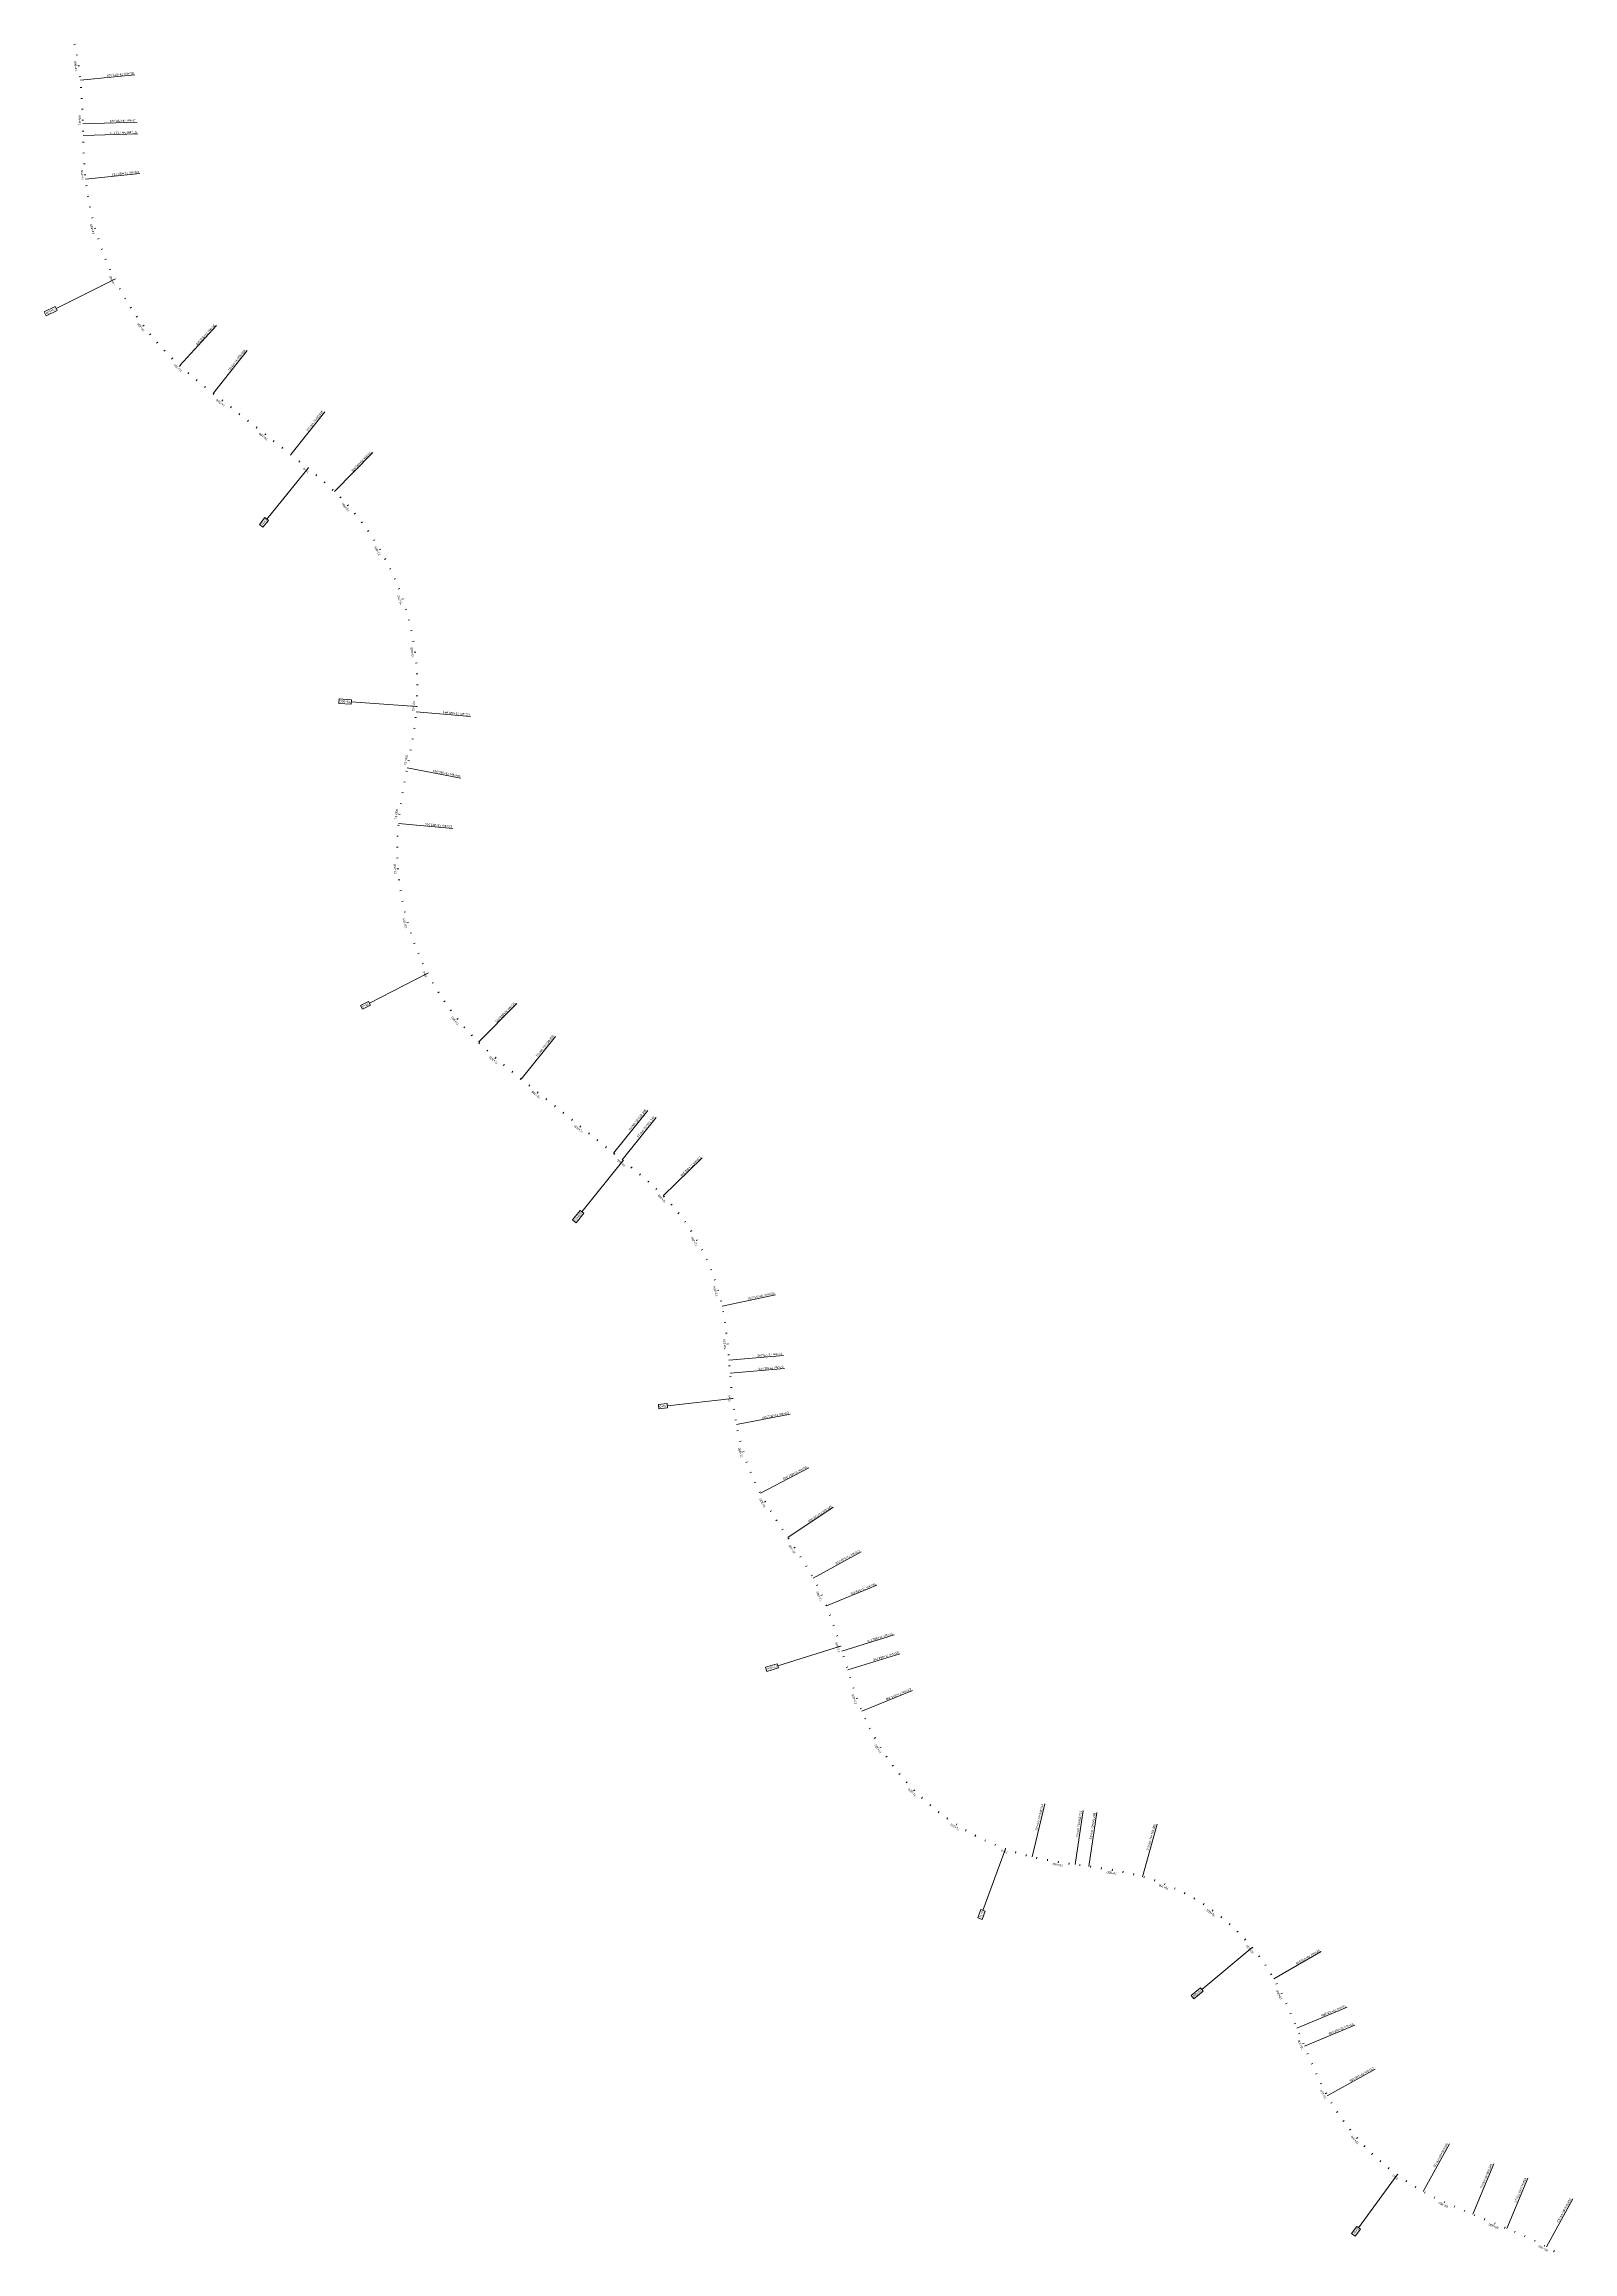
# Model space of a CAD drawing. Header units: metres. Extents: x 286368 to 330619, y 7396693 to 7466163.
# Drawn here: x 300521 to 303321, y 7440705 to 7444748 of the extents above; entities that cross this region are included whole.
import ezdxf

# ---------------------------------------------------------------- set-up
doc = ezdxf.new("R2010")
doc.units = ezdxf.units.M
doc.header["$MEASUREMENT"] = 0
for name, color, linetype, lineweight in [('U-HZ-ESTACAS', 3, 'Continuous', 30), ('U-HZ-KM', 1, 'Continuous', 20), ('U-HZ-NOTAVEIS', 2, 'Continuous', 30)]:
    doc.layers.add(name, color=color, linetype=linetype, lineweight=lineweight)
doc.layers.add('U-HZ-TRAÇO', color=3, linetype='TIC_LINE')
doc.styles.add('ARIAL', font='arial.ttf')
doc.styles.get("Standard").update_dxf_attribs({"font": 'arial.ttf'})
doc.linetypes.add('TIC_LINE', pattern='A,3.5,-0.25,["TIC",Standard,S=0.175,R=0,X=-0.05,Y=-0.1],-0.5', length=4.25)

# ---------------------------------------------------------------- blocks, each defined once
blk = doc.blocks.new('AeccTick (TIC)')
at = {"layer": 'U-HZ-TRAÇO', "lineweight": -2}
blk.add_line((0, 0.75), (0, -0.75), dxfattribs=at)

msp = doc.modelspace()

# ---------------------------------------------------------------- linework, layer by layer
at = {"layer": 'U-HZ-KM', "linetype": 'Continuous', "lineweight": 0}
for p, q in [((300650.1, 7444317.7), (300542.6, 7444264.4)), ((300540.8, 7444268), (300520.8, 7444258.1)), ((300524.4, 7444250.9), (300544.4, 7444260.8)), ((300544.4, 7444260.8), (300540.8, 7444268)), ((300520.8, 7444258.1), (300524.4, 7444250.9)), ((301004.1, 7443971.6), (300928.4, 7443878.5)), ((300925.3, 7443881.1), (300915.1, 7443868.6)), ((300915.1, 7443868.6), (300921.4, 7443863.5)), ((300921.4, 7443863.5), (300931.5, 7443876)), ((300931.5, 7443876), (300925.3, 7443881.1)), ((301061.4, 7443549.1), (301060.8, 7443541)), ((301060.8, 7443541), (301083, 7443539.5)), ((301083.6, 7443547.5), (301061.4, 7443549.1)), ((301083, 7443539.5), (301083.6, 7443547.5)), ((301203, 7443535), (301083.3, 7443543.5)), ((301223.3, 7443046.7), (301116.6, 7442991.7)), ((301114.8, 7442995.2), (301100.5, 7442987.9)), ((301100.5, 7442987.9), (301104.2, 7442980.7)), ((301104.2, 7442980.7), (301118.5, 7442988.1)), ((301118.5, 7442988.1), (301114.8, 7442995.2)), ((301581, 7442703.3), (301505.9, 7442609.7)), ((301502.7, 7442612.2), (301488.8, 7442594.8)), ((301495.1, 7442589.8), (301509.1, 7442607.2)), ((301509.1, 7442607.2), (301502.7, 7442612.2)), ((301488.8, 7442594.8), (301495.1, 7442589.8)), ((301661.9, 7442258.7), (301646, 7442256.9)), ((301646, 7442256.9), (301646.9, 7442248.9)), ((301646.9, 7442248.9), (301662.8, 7442250.7)), ((301662.8, 7442250.7), (301661.9, 7442258.7)), ((301781.6, 7442268), (301662.4, 7442254.7)), ((301979.3, 7441814.1), (301864.7, 7441778.4)), ((301863.5, 7441782.2), (301842.2, 7441775.6)), ((301842.2, 7441775.6), (301844.6, 7441767.9)), ((301844.6, 7441767.9), (301865.9, 7441774.5)), ((301865.9, 7441774.5), (301863.5, 7441782.2)), ((302281.3, 7441443.2), (302240.3, 7441330.4)), ((302236.5, 7441331.7), (302231, 7441316.7)), ((302231, 7441316.7), (302238.6, 7441313.9)), ((302244.1, 7441329), (302236.5, 7441331.7)), ((302238.6, 7441313.9), (302244.1, 7441329)), ((302733.6, 7441262.1), (302641.3, 7441185.4)), ((302638.7, 7441188.5), (302621.6, 7441174.3)), ((302643.9, 7441182.3), (302638.7, 7441188.5)), ((302621.6, 7441174.3), (302626.7, 7441168.1)), ((302626.7, 7441168.1), (302643.9, 7441182.3)), ((302999.1, 7440845.9), (302928.3, 7440749)), ((302925, 7440751.4), (302915.5, 7440738.4)), ((302922.1, 7440733.7), (302931.5, 7440746.6)), ((302931.5, 7440746.6), (302925, 7440751.4)), ((302915.5, 7440738.4), (302922.1, 7440733.7))]:
    msp.add_line(p, q, dxfattribs=at)
at = {"layer": 'U-HZ-NOTAVEIS', "color": 1, "linetype": 'Continuous', "lineweight": 0}
for p, q in [((300587.2, 7444682.3), (300686.7, 7444692.3)), ((300591.5, 7444602.4), (300691.5, 7444605.6)), ((300592.2, 7444580.7), (300692.2, 7444583.9)), ((300596.8, 7444500.8), (300696.2, 7444511.4)), ((300769.1, 7444159.6), (300836.6, 7444233.3)), ((300830.7, 7444108.5), (300892.6, 7444187.1)), ((300972.9, 7443996.5), (301034.8, 7444075)), ((301052.9, 7443928.8), (301122.6, 7444000.5)), ((301202.3, 7443525.7), (301301.9, 7443516.7)), ((301185.9, 7443423.2), (301284.1, 7443404.1)), ((301169.6, 7443320.8), (301269.2, 7443311.8)), ((301316.2, 7442920.3), (301386.5, 7442991.5)), ((301394.6, 7442852.8), (301457.2, 7442930.8)), ((301563.7, 7442717.2), (301626.2, 7442795.2)), ((301579.3, 7442704.7), (301641.8, 7442782.7)), ((301654.6, 7442639), (301726.1, 7442708.9)), ((301762.5, 7442437.2), (301860.3, 7442457.8)), ((301775.1, 7442338), (301874.8, 7442346.7)), ((301777.2, 7442314.1), (301876.8, 7442322.8)), ((301788.7, 7442220.1), (301886.9, 7442239)), ((301832.7, 7442094.5), (301921.3, 7442141)), ((301882.9, 7442013.3), (301966.1, 7442068.8)), ((301929.4, 7441939), (302017.1, 7441987.1)), ((301953.6, 7441888.1), (302046.2, 7441925.9)), ((301982, 7441805.3), (302077.5, 7441834.9)), ((301992.7, 7441770.9), (302088.2, 7441800.5)), ((302018.6, 7441695.2), (302111.1, 7441733.2)), ((302330.4, 7441428.4), (302353.6, 7441525.7)), ((302409.1, 7441414.5), (302423.7, 7441513.4)), ((302434.3, 7441410.8), (302448.8, 7441509.7)), ((302532.5, 7441392.1), (302559.1, 7441488.5)), ((302773, 7441205.3), (302859.7, 7441255)), ((302815.3, 7441114.8), (302907.6, 7441153.3)), ((302829.1, 7441081.8), (302921.4, 7441120.3)), ((302871, 7440991), (302958.5, 7441039.5)), ((303046.6, 7440815.5), (303095, 7440903)), ((303137.4, 7440773.7), (303175.9, 7440866)), ((303199.9, 7440747.6), (303238.4, 7440839.9)), ((303272.5, 7440714.2), (303320.7, 7440801.8))]:
    msp.add_line(p, q, dxfattribs=at)

# ---------------------------------------------------------------- block references
at = {"layer": 'U-HZ-TRAÇO', "linetype": 'TIC_LINE', "lineweight": 20}
for p, xscale, yscale, zscale, rotation in [((300576.7, 7444748), 2, 2, 2, 102.2609841860293), ((300580.7, 7444728.4), 2, 2, 2, 100.3021541172552), ((300586.5, 7444688.8), 2, 2, 2, 96.38449397956248), ((300588.4, 7444668.9), 2, 2, 2, 94.54237257570486), ((300589.7, 7444648.9), 2, 2, 2, 93.15982131654327), ((300590.6, 7444629), 1.999999999999999, 1.999999999999999, 1.999999999999999, 92.26448630329735), ((300592, 7444589), 2, 2, 2, 91.83199243082933), ((300592.6, 7444569), 1.999999999999999, 1.999999999999999, 1.999999999999999, 91.92297663259613), ((300593.4, 7444549), 2, 2, 2, 92.49889143124037), ((300594.4, 7444529), 2, 2, 2, 93.60451370697531), ((300598.1, 7444489.2), 2, 2, 2, 97.30659106768765), ((300601, 7444469.4), 2, 2, 2, 99.42865697559424), ((300604.7, 7444449.8), 1.999999999999999, 1.999999999999999, 1.999999999999999, 101.5507228834562), ((300609, 7444430.2), 1.999999999999999, 1.999999999999999, 1.999999999999999, 103.6727887913594), ((300619.9, 7444391.8), 2, 2, 2, 107.9169206072076), ((300626.4, 7444372.9), 1.999999999999999, 1.999999999999999, 1.999999999999999, 110.0389865150271), ((300633.6, 7444354.2), 2, 2, 2, 112.1610524229804), ((300641.5, 7444335.8), 2, 2, 2, 114.2831183308143), ((300659.3, 7444300), 2, 2, 2, 118.5272501466748), ((300669.2, 7444282.6), 1.999999999999999, 1.999999999999999, 1.999999999999999, 120.6493160544994), ((300679.7, 7444265.6), 2, 2, 2, 122.7713819624491), ((300690.8, 7444249), 1.999999999999999, 1.999999999999999, 1.999999999999999, 124.8934478703067), ((300714.9, 7444217), 2, 2, 2, 129.1375796861298), ((300727.8, 7444201.8), 2, 2, 2, 131.2596455939708), ((300741.3, 7444187), 2, 2, 2, 133.3817115018726), ((300755.3, 7444172.7), 2, 2, 2, 135.5037774097973), ((300784.8, 7444145.7), 2, 2, 2, 139.4477369320866), ((300800.1, 7444132.9), 2, 2, 2, 140.7481505611327), ((300815.7, 7444120.4), 1.999999999999999, 1.999999999999999, 1.999999999999999, 141.5197261503049), ((300831.4, 7444108), 1.999999999999999, 1.999999999999999, 1.999999999999999, 141.7614940856869), ((300862.8, 7444083.2), 1.999999999999999, 1.999999999999999, 1.999999999999999, 141.7614940856869), ((300878.5, 7444070.8), 1.999999999999999, 1.999999999999999, 1.999999999999999, 141.7614940856869), ((300894.2, 7444058.5), 1.999999999999999, 1.999999999999999, 1.999999999999999, 141.7614940856869), ((300910, 7444046.1), 1.999999999999999, 1.999999999999999, 1.999999999999999, 141.7614940856869), ((300941.4, 7444021.3), 1.999999999999999, 1.999999999999999, 1.999999999999999, 141.7614940856869), ((300957.1, 7444008.9), 1.999999999999999, 1.999999999999999, 1.999999999999999, 141.7614940856869), ((300972.8, 7443996.6), 1.999999999999999, 1.999999999999999, 1.999999999999999, 141.7614940856869), ((300988.5, 7443984.2), 2, 2, 2, 141.5466402353267), ((301019.5, 7443958.9), 2, 2, 2, 139.8063117180714), ((301034.6, 7443945.8), 2, 2, 2, 138.2852332065079), ((301049.3, 7443932.2), 2, 2, 2, 136.3404227701103), ((301063.5, 7443918.2), 2, 2, 2, 134.0710131284768), ((301090.1, 7443888.3), 2, 2, 2, 129.4873507674106), ((301102.6, 7443872.7), 2, 2, 2, 127.1955195869393), ((301114.3, 7443856.5), 2, 2, 2, 124.9036884063772), ((301125.4, 7443839.9), 1.999999999999999, 1.999999999999999, 1.999999999999999, 122.6118572258645), ((301145.6, 7443805.3), 2, 2, 2, 118.0281948648611), ((301154.7, 7443787.5), 1.999999999999999, 1.999999999999999, 1.999999999999999, 115.7363636843278), ((301163, 7443769.3), 2, 2, 2, 113.4445325037907), ((301170.6, 7443750.8), 2, 2, 2, 111.1527013232728), ((301183.5, 7443713), 2, 2, 2, 106.5690389621892), ((301188.8, 7443693.7), 2, 2, 2, 104.2772077816335), ((301193.4, 7443674.2), 2, 2, 2, 101.9853766011192), ((301197.1, 7443654.6), 2, 2, 2, 99.69354542059715), ((301202.3, 7443614.9), 1.999999999999999, 1.999999999999999, 1.999999999999999, 95.10988305959872), ((301203.7, 7443595), 2, 2, 2, 92.8180518791051), ((301204.2, 7443575), 2, 2, 2, 90.52622069855398), ((301204, 7443555), 2, 2, 2, 88.23438951799834), ((301198.7, 7443495.2), 2, 2, 2, 81.90686379947793), ((301201.2, 7443515.1), 2, 2, 2, 83.72933893682652), ((301192.2, 7443455.8), 2, 2, 2, 79.56370274681039), ((301195.6, 7443475.5), 2, 2, 2, 80.51598105414799), ((301184.6, 7443416.5), 2, 2, 2, 78.9827810792774), ((301177.3, 7443377.2), 2, 2, 2, 80.16787843072419), ((301180.8, 7443396.9), 2, 2, 2, 79.35467083287884), ((301174.1, 7443357.4), 1.999999999999999, 1.999999999999999, 1.999999999999999, 81.42080621815951), ((301168, 7443297.8), 2, 2, 2, 87.51104887935027), ((301169.3, 7443317.7), 2, 2, 2, 85.2192176987663), ((301167.6, 7443277.8), 2, 2, 2, 89.80288005980813), ((301167.9, 7443257.8), 2, 2, 2, 92.09471124033406), ((301171, 7443217.9), 2, 2, 2, 96.67837360142066), ((301173.7, 7443198.1), 1.999999999999999, 1.999999999999999, 1.999999999999999, 98.97020478197453), ((301177.2, 7443178.4), 2, 2, 2, 101.26203596241), ((301181.5, 7443158.9), 2, 2, 2, 103.5538671429921), ((301192.4, 7443120.4), 2, 2, 2, 108.1375295039662), ((301199, 7443101.5), 2, 2, 2, 110.429360684496), ((301206.4, 7443082.9), 2, 2, 2, 112.7211918650682), ((301214.5, 7443064.7), 2, 2, 2, 115.0130230455773), ((301232.8, 7443029.1), 2, 2, 2, 119.596685406606), ((301243, 7443011.9), 1.999999999999999, 1.999999999999999, 1.999999999999999, 121.8885165871777), ((301253.9, 7442995.2), 2, 2, 2, 124.1803477676979), ((301265.5, 7442978.8), 2, 2, 2, 126.472178948203), ((301290.5, 7442947.7), 2, 2, 2, 131.0558413092205), ((301304, 7442932.9), 2, 2, 2, 133.3476724897775), ((301318, 7442918.6), 2, 2, 2, 135.6316825572717), ((301332.5, 7442904.9), 2, 2, 2, 137.6263676320231), ((301362.8, 7442878.7), 2, 2, 2, 140.3220310048089), ((301378.2, 7442866), 2, 2, 2, 141.0092568719888), ((301393.8, 7442853.5), 1.999999999999999, 1.999999999999999, 1.999999999999999, 141.2537437031627), ((301409.4, 7442841), 2, 2, 2, 141.2543438746694), ((301440.6, 7442815.9), 2, 2, 2, 141.2543438746694), ((301456.2, 7442803.4), 2, 2, 2, 141.2543438746694), ((301471.8, 7442790.9), 2, 2, 2, 141.2543438746694), ((301487.4, 7442778.4), 2, 2, 2, 141.2543438746694), ((301518.6, 7442753.3), 2, 2, 2, 141.2543438746694), ((301534.2, 7442740.8), 2, 2, 2, 141.2543438746694), ((301549.8, 7442728.3), 2, 2, 2, 141.2543438746694), ((301565.4, 7442715.8), 2, 2, 2, 141.254343874356), ((301596.6, 7442690.7), 2, 2, 2, 140.9084925557037), ((301612, 7442678), 1.999999999999999, 1.999999999999999, 1.999999999999999, 140.0074911939097), ((301627.2, 7442665), 2, 2, 2, 138.5501004151037), ((301641.9, 7442651.5), 2, 2, 2, 136.5446473224621), ((301669.7, 7442622.7), 1.999999999999999, 1.999999999999999, 1.999999999999999, 131.2125687631791), ((301682.5, 7442607.3), 2, 2, 2, 128.4176526893929), ((301694.6, 7442591.4), 2, 2, 2, 125.622736615581), ((301705.8, 7442574.8), 2, 2, 2, 122.8278205417797), ((301725.8, 7442540.2), 2, 2, 2, 117.2379883941598), ((301734.5, 7442522.2), 2, 2, 2, 114.4430723202632), ((301742.4, 7442503.8), 1.999999999999999, 1.999999999999999, 1.999999999999999, 111.6481562464883), ((301749.3, 7442485.1), 2, 2, 2, 108.8532401726453), ((301760.3, 7442446.6), 2, 2, 2, 103.263408025074), ((301764.5, 7442427.1), 1.999999999999999, 1.999999999999999, 1.999999999999999, 100.5685024141551), ((301767.7, 7442407.3), 2, 2, 2, 98.36300079540013), ((301770.3, 7442387.5), 2, 2, 2, 96.69971249583318), ((301774.3, 7442347.7), 2, 2, 2, 95.03991858515333), ((301776, 7442327.8), 2, 2, 2, 94.97406628457229), ((301777.8, 7442307.9), 1.999999999999999, 1.999999999999999, 1.999999999999999, 95.00025911458566), ((301779.6, 7442287.9), 2, 2, 2, 95.43293256216057), ((301784.1, 7442248.2), 2, 2, 2, 97.88914749233027), ((301787.2, 7442228.4), 2, 2, 2, 99.90120056570227), ((301791, 7442208.8), 2, 2, 2, 102.3574189386502), ((301795.7, 7442189.4), 2, 2, 2, 104.8759147414693), ((301807.7, 7442151.2), 2, 2, 2, 109.9129063470529), ((301814.9, 7442132.6), 1.999999999999999, 1.999999999999999, 1.999999999999999, 112.4314021497496), ((301822.9, 7442114.3), 1.999999999999999, 1.999999999999999, 1.999999999999999, 114.9498979525389), ((301831.8, 7442096.3), 1.999999999999999, 1.999999999999999, 1.999999999999999, 117.468393755365), ((301851.6, 7442061.6), 2, 2, 2, 121.5242314776485), ((301862.2, 7442044.6), 2, 2, 2, 122.7774838237313), ((301873.2, 7442027.9), 2, 2, 2, 123.5047361894073), ((301884.3, 7442011.3), 2, 2, 2, 123.7047138539205), ((301906.2, 7441977.8), 2, 2, 2, 122.5319553706096), ((301916.8, 7441960.8), 2, 2, 2, 121.1629883157445), ((301926.9, 7441943.6), 2, 2, 2, 119.279832902351), ((301936.3, 7441925.9), 2, 2, 2, 117.0117870808337), ((301953, 7441889.6), 2, 2, 2, 112.4281247196715), ((301960.3, 7441871), 2, 2, 2, 110.372442843777), ((301967, 7441852.1), 2, 2, 2, 108.8272228866148), ((301973.3, 7441833.1), 1.999999999999999, 1.999999999999999, 1.999999999999999, 107.8015277706499), ((301985.2, 7441795), 2, 2, 2, 107.242788975693), ((301991.1, 7441775.9), 2, 2, 2, 107.242788975693), ((301997.1, 7441756.8), 2, 2, 2, 107.4168531296756), ((302003.2, 7441737.7), 1.999999999999999, 1.999999999999999, 1.999999999999999, 108.2057909505061), ((302016.7, 7441700.1), 2, 2, 2, 111.6797184046311), ((302024.5, 7441681.7), 2, 2, 2, 114.1975435995864), ((302033.1, 7441663.6), 2, 2, 2, 116.7440226891577), ((302042.5, 7441646), 2, 2, 2, 119.290501778573), ((302063.6, 7441612), 2, 2, 2, 124.3834599575252), ((302075.2, 7441595.7), 2, 2, 2, 126.9299390470196), ((302087.6, 7441580), 2, 2, 2, 129.4764181365001), ((302100.6, 7441564.9), 2, 2, 2, 132.022897225917), ((302128.7, 7441536.4), 2, 2, 2, 137.1158554049195), ((302143.7, 7441523.1), 2, 2, 2, 139.6623344943413), ((302159.2, 7441510.5), 1.999999999999999, 1.999999999999999, 1.999999999999999, 142.2088135838064), ((302175.3, 7441498.6), 2, 2, 2, 144.7552926733196), ((302208.9, 7441477), 2, 2, 2, 149.8482508522833), ((302226.4, 7441467.3), 1.999999999999999, 1.999999999999999, 1.999999999999999, 152.3947299417522), ((302244.3, 7441458.5), 2, 2, 2, 154.9412090312067), ((302262.6, 7441450.4), 1.999999999999999, 1.999999999999999, 1.999999999999999, 157.4876881206708), ((302300.2, 7441436.7), 1.999999999999999, 1.999999999999999, 1.999999999999999, 162.5806462996321), ((302319.4, 7441431.2), 2, 2, 2, 165.1271253890996), ((302338.9, 7441426.5), 2, 2, 2, 167.6025782903924), ((302358.5, 7441422.5), 2, 2, 2, 169.5441750720332), ((302398, 7441416.1), 2, 2, 2, 171.5344263148483), ((302417.7, 7441413.2), 1.999999999999999, 1.999999999999999, 1.999999999999999, 171.6357898815524), ((302437.5, 7441410.3), 2, 2, 2, 171.6281520241494), ((302457.3, 7441407.3), 2, 2, 2, 171.2481286508551), ((302496.7, 7441400.5), 2, 2, 2, 168.7729974994267), ((302516.3, 7441396.3), 2, 2, 2, 166.6900151619447), ((302535.6, 7441391.2), 2, 2, 2, 164.0648079696314), ((302554.7, 7441385.3), 2, 2, 2, 161.2000189940034), ((302591.9, 7441370.5), 2, 2, 2, 155.4704410426613), ((302609.8, 7441361.8), 2, 2, 2, 152.6056520670414), ((302627.4, 7441352.1), 2, 2, 2, 149.7408630913568), ((302644.4, 7441341.6), 2, 2, 2, 146.8760741157346), ((302676.7, 7441318.1), 2, 2, 2, 141.1464961644505), ((302692, 7441305.2), 2, 2, 2, 138.2817071887848), ((302706.6, 7441291.5), 2, 2, 2, 135.4169182131477), ((302720.5, 7441277.1), 2, 2, 2, 132.5521292374238), ((302746, 7441246.4), 1.999999999999999, 1.999999999999999, 1.999999999999999, 126.8225512861974), ((302757.6, 7441230), 2, 2, 2, 123.9577623105369), ((302768.3, 7441213.2), 2, 2, 2, 121.0929733348356), ((302778.2, 7441195.8), 2, 2, 2, 118.3418724486441), ((302795.9, 7441159.9), 2, 2, 2, 114.4095917481951), ((302804, 7441141.6), 2, 2, 2, 113.2892920791029), ((302811.8, 7441123.2), 2, 2, 2, 112.7411841991941), ((302819.5, 7441104.8), 2, 2, 2, 112.6814339320869), ((302834.9, 7441067.9), 2, 2, 2, 112.8259730776755), ((302842.8, 7441049.5), 2, 2, 2, 113.4642450653942), ((302850.9, 7441031.2), 2, 2, 2, 114.6108006790729), ((302859.5, 7441013.1), 2, 2, 2, 116.2614378354315), ((302878.5, 7440978), 2, 2, 2, 120.9247360840293), ((302889.2, 7440961.1), 2, 2, 2, 123.4712151734259), ((302900.6, 7440944.6), 2, 2, 2, 126.0176942629073), ((302912.7, 7440928.7), 2, 2, 2, 128.564173352409), ((302939, 7440898.6), 2, 2, 2, 133.6571315313569), ((302953.1, 7440884.4), 2, 2, 2, 136.2036106207702), ((302967.9, 7440870.9), 2, 2, 2, 138.750089710291), ((302983.2, 7440858.1), 1.999999999999999, 1.999999999999999, 1.999999999999999, 141.2965687997696), ((303015.5, 7440834.5), 2, 2, 2, 146.3895269786672), ((303032.4, 7440823.8), 1.999999999999999, 1.999999999999999, 1.999999999999999, 148.9360060681498), ((303049.7, 7440813.8), 2, 2, 2, 151.4664760385768), ((303067.5, 7440804.6), 1.999999999999999, 1.999999999999999, 1.999999999999999, 153.6429685105606), ((303103.8, 7440787.9), 2, 2, 2, 156.5099465879042), ((303122.2, 7440780), 2, 2, 2, 157.1835133905755), ((303140.6, 7440772.3), 2, 2, 2, 157.3558826780078), ((303159.1, 7440764.6), 2, 2, 2, 157.3558826780078), ((303196, 7440749.2), 2, 2, 2, 157.3558826780078), ((303214.5, 7440741.5), 2, 2, 2, 157.113701736355), ((303232.8, 7440733.6), 2, 2, 2, 156.114480450706), ((303251, 7440725.2), 2, 2, 2, 154.3448148718804), ((303286.2, 7440706.3), 2, 2, 2, 148.7503204684868)]:
    msp.add_blockref('AeccTick (TIC)', p, dxfattribs=dict(at, xscale=xscale, yscale=yscale, zscale=zscale, rotation=rotation))
at = {"layer": 'U-HZ-TRAÇO', "linetype": 'Continuous', "lineweight": 20}
for p, xscale, yscale, zscale, rotation in [((300583.9, 7444708.6), 2, 2, 2, 98.34332404844187), ((300591.3, 7444609), 2, 2, 2, 91.85850462235463), ((300595.9, 7444509.1), 2, 2, 2, 95.23599338202979), ((300614.1, 7444410.9), 1.999999999999999, 1.999999999999999, 1.999999999999999, 105.7948546993133), ((300650.1, 7444317.7), 2, 2, 2, 116.4051842387772), ((300702.6, 7444232.8), 1.999999999999999, 1.999999999999999, 1.999999999999999, 127.0155137782498), ((300769.8, 7444159), 2, 2, 2, 137.6244859177179), ((300847.1, 7444095.6), 1.999999999999999, 1.999999999999999, 1.999999999999999, 141.7614940856869), ((300925.7, 7444033.7), 1.999999999999999, 1.999999999999999, 1.999999999999999, 141.7614940856869), ((301004.1, 7443971.6), 2, 2, 2, 140.8946174991688), ((301077.1, 7443903.5), 2, 2, 2, 131.77918194796), ((301135.9, 7443822.8), 2, 2, 2, 120.3200260453472), ((301177.4, 7443732), 2, 2, 2, 108.8608701427703), ((301200.1, 7443634.8), 2, 2, 2, 97.40171424007737), ((301203, 7443535), 2, 2, 2, 85.94255833746588), ((301188.4, 7443436.1), 2, 2, 2, 79.05246693629061), ((301171.4, 7443337.6), 2, 2, 2, 83.10823782903455), ((301169, 7443237.8), 2, 2, 2, 94.3865424209271), ((301186.6, 7443139.5), 1.999999999999999, 1.999999999999999, 1.999999999999999, 105.8456983234914), ((301223.3, 7443046.7), 2, 2, 2, 117.3048542261507), ((301277.7, 7442963), 2, 2, 2, 128.7640101286859), ((301347.5, 7442891.6), 1.999999999999999, 1.999999999999999, 1.999999999999999, 139.1931021271763), ((301425, 7442828.4), 2, 2, 2, 141.2543438746694), ((301503, 7442765.9), 2, 2, 2, 141.2543438746694), ((301581, 7442703.3), 2, 2, 2, 141.2508122695891), ((301656.2, 7442637.4), 2, 2, 2, 134.0074848369568), ((301716.2, 7442557.8), 2, 2, 2, 120.0329044679495), ((301755.3, 7442466), 2, 2, 2, 106.0583240988588), ((301772.5, 7442367.6), 2, 2, 2, 95.59070351060231), ((301781.6, 7442268), 1.999999999999999, 1.999999999999999, 1.999999999999999, 96.39678656229641), ((301801.3, 7442170.2), 2, 2, 2, 107.3944105442085), ((301841.4, 7442078.8), 2, 2, 2, 119.7503905497649), ((301895.3, 7441994.6), 1.999999999999999, 1.999999999999999, 1.999999999999999, 123.3798326031855), ((301945, 7441907.9), 2, 2, 2, 114.7199559001726), ((301979.3, 7441814.1), 2, 2, 2, 107.2984919306435), ((302009.6, 7441718.8), 2, 2, 2, 109.6294270618161), ((302052.6, 7441628.7), 2, 2, 2, 121.8369808680938), ((302114.4, 7441550.3), 2, 2, 2, 134.5693763154005), ((302191.8, 7441487.4), 2, 2, 2, 147.301771762815), ((302281.3, 7441443.2), 2, 2, 2, 160.034167210163), ((302378.2, 7441419.1), 2, 2, 2, 170.8569433651664), ((302477, 7441404.1), 2, 2, 2, 170.2955198168332), ((302573.5, 7441378.4), 2, 2, 2, 158.3352300183248), ((302660.8, 7441330.3), 2, 2, 2, 144.0112851401106), ((302733.6, 7441262.1), 2, 2, 2, 129.687340261833), ((302787.4, 7441178), 2, 2, 2, 116.0979977602343), ((302827.2, 7441086.3), 2, 2, 2, 112.6814339320869), ((302868.6, 7440995.4), 2, 2, 2, 118.4045115755268), ((302925.5, 7440913.4), 2, 2, 2, 131.1106524418251), ((302999.1, 7440845.9), 2, 2, 2, 143.8430478892219), ((303085.5, 7440796), 2, 2, 2, 155.328243414969), ((303177.6, 7440756.9), 2, 2, 2, 157.3558826780078), ((303268.8, 7440716.2), 2, 2, 2, 151.8200228536983)]:
    msp.add_blockref('AeccTick (TIC)', p, dxfattribs=dict(at, xscale=xscale, yscale=yscale, zscale=zscale, rotation=rotation))

# ---------------------------------------------------------------- texts
at = {"layer": 'U-HZ-ESTACAS', "style": 'ARIAL'}
for s, rotation, p in [('74+900', 98.3433, (300582, 7444698.8)), ('74+800', 91.8585, (300588.3, 7444599.5)), ('74+700', 95.236, (300593.5, 7444499.4)), ('74+600', 105.7949, (300613.5, 7444400.9)), ('74+500', 116.4052, (300651.3, 7444307.8)), ('74+400', 127.0155, (300705.5, 7444223.3)), ('74+300', 137.6245, (300774.5, 7444150.2)), ('74+200', 141.7615, (300852.4, 7444087.2)), ('74+100', 141.7615, (300931, 7444025.3)), ('74+0', 140.8946, (301006.9, 7443965.1)), ('73+900', 131.7792, (301080.9, 7443894.3)), ('73+800', 120.32, (301137.7, 7443813)), ('73+700', 108.8609, (301177.3, 7443722)), ('73+600', 97.4017, (301198, 7443625)), ('73+500', 85.9426, (301199, 7443525.9)), ('73+400', 79.0525, (301183.4, 7443427.5)), ('73+300', 83.1082, (301166.9, 7443328.7)), ('73+200', 94.3865, (301166.4, 7443228.2)), ('73+100', 105.8457, (301185.9, 7443129.6)), ('73+0', 117.3049, (301223.2, 7443039.6)), ('72+900', 128.764, (301281, 7442953.6)), ('72+800', 139.1931, (301352.4, 7442882.9)), ('72+700', 141.2543, (301430.3, 7442820)), ('72+600', 141.2543, (301508.3, 7442757.4)), ('72+500', 141.2508, (301586.2, 7442694.8)), ('72+400', 134.0075, (301660.3, 7442628.3)), ('72+300', 120.0329, (301718, 7442548)), ('72+200', 106.0583, (301754.7, 7442456)), ('72+100', 95.5907, (301770.1, 7442357.9)), ('72+0', 96.3968, (301779, 7442261.4)), ('71+900', 107.3944, (301800.9, 7442160.2)), ('71+800', 119.7504, (301843.1, 7442068.9)), ('71+700', 123.3798, (301897.7, 7441984.9)), ('71+600', 114.72, (301945.9, 7441898)), ('71+500', 107.2985, (301978.9, 7441804.1)), ('71+400', 109.6294, (302009.7, 7441708.8)), ('71+300', 121.837, (302054.8, 7441619)), ('71+200', 134.5694, (302118.6, 7441541.3)), ('71+100', 147.3018, (302197.9, 7441479.5)), ('71+0', 160.0342, (302286.1, 7441437.9)), ('70+900', 170.8569, (302386.9, 7441414.4)), ('70+800', 170.2955, (302485.8, 7441399.3)), ('70+700', 158.3352, (302581, 7441371.8)), ('70+600', 144.0113, (302666.5, 7441322)), ('70+500', 129.6873, (302737, 7441252.7)), ('70+400', 116.098, (302788.5, 7441168.1)), ('70+300', 112.6814, (302827.7, 7441076.3)), ('70+200', 118.4045, (302870.2, 7440985.5)), ('70+100', 131.1107, (302929.2, 7440904.1)), ('70+0', 143.843, (303002.2, 7440839.5)), ('69+900', 155.3282, (303092.7, 7440789.1)), ('69+800', 157.3559, (303184.9, 7440750.2)), ('69+700', 151.82, (303275.5, 7440708.8))]:
    msp.add_text(s, height=4, rotation=rotation, dxfattribs=at).set_placement(p)
at = {"layer": 'U-HZ-KM', "style": 'ARIAL'}
for s, rotation, p in [('74+500', 206.4052, (300540.2, 7444265.4)), ('74+0', 50.8946, (300920.9, 7443866.2)), ('73+500', 175.9426, (301081.7, 7443545.6)), ('73+0', 207.3049, (301114.2, 7442992.6)), ('72+500', 51.2508, (301494.6, 7442592.4)), ('72+0', 186.3968, (301660.4, 7442256.4)), ('71+500', 197.2985, (301862.5, 7441779.8)), ('71+0', 70.0342, (302237.3, 7441316.2)), ('70+500', 219.6873, (302638.7, 7441185.8)), ('70+0', 53.843, (302921.4, 7440736.3))]:
    msp.add_text(s, height=4, rotation=rotation, dxfattribs=at).set_placement(p)
at = {"layer": 'U-HZ-NOTAVEIS', "linetype": 'TIC_LINE', "lineweight": 20, "char_height": 4, "style": 'ARIAL'}
for s, insert, attachment_point, rotation in [('{\\C256;SC=km 74+873,419}', (300685.3, 7444693.4), 1, 185.7399), ('{\\C256;TS=km 74+793,419}', (300690.2, 7444606.8), 1, 181.832), ('{\\C256;ST=km 74+771,713}', (300690.9, 7444585.1), 1, 181.832), ('{\\C256;CS=km 74+691,713}', (300694.8, 7444512.5), 1, 186.0638), ('{\\C256;SC=km 74+300,906}', (300834.8, 7444233.3), 1, 227.5297), ('{\\C256;TS=km 74+220,906}', (300890.8, 7444186.9), 9, 51.7615), ('{\\C256;ST=km 74+39,826}', (301033, 7444074.8), 9, 51.7615), ('{\\C256;CS=km 73+935,006}', (301120.8, 7444000.4), 1, 225.7905), ('{\\C256;SC=km 73+490,644}', (301300.7, 7443518.1), 1, 174.8704), ('{\\C256;SPI=km 73+386,844}', (301283.1, 7443405.6), 1, 168.9569), ('{\\C256;CS=km 73+283,044}', (301268, 7443313.2), 1, 174.8704), ('{\\C256;SC=km 72+842,459}', (301384.7, 7442991.5), 1, 225.3577), ('{\\C256;TS=km 72+738,959}', (301455.4, 7442930.6), 9, 51.2543), ('{\\C256;PI=km 72+522,248}', (301624.5, 7442795), 9, 51.2543), ('{\\C256;ST=km 72+502,248}', (301640.1, 7442782.5), 9, 51.2543), ('{\\C256;CS=km 72+402,248}', (301724.3, 7442708.9), 1, 224.3217), ('{\\C256;SC=km 72+170,292}', (301858.8, 7442458.8), 1, 191.9068), ('{\\C256;TS=km 72+70,292}', (301873.4, 7442347.9), 1, 184.9741), ('{\\C256;ST=km 72+46,278}', (301875.5, 7442323.9), 1, 184.9741), ('{\\C256;CS=km 71+951,530}', (301885.4, 7442240), 1, 190.9055), ('{\\C256;SC=km 71+817,918}', (301919.5, 7442141.5), 1, 207.7306), ('{\\C256;SPI=km 71+722,418}', (301964.3, 7442069.1), 1, 213.7085), ('{\\C256;CS=km 71+634,818}', (302015.3, 7441987.6), 1, 208.7098), ('{\\C256;SC=km 71+578,372}', (302044.5, 7441926.6), 1, 202.2415), ('{\\C256;TS=km 71+490,772}', (302075.9, 7441835.7), 1, 197.2428), ('{\\C256;ST=km 71+454,790}', (302086.6, 7441801.4), 1, 197.2428), ('{\\C256;CS=km 71+374,790}', (302109.5, 7441733.9), 1, 202.3145), ('{\\C256;SC=km 70+948,714}', (302352.1, 7441524.7), 9, 76.5641), ('{\\C256;TS=km 70+868,714}', (302422.2, 7441512.3), 9, 81.6358), ('{\\C256;ST=km 70+843,266}', (302447.4, 7441508.6), 9, 81.6358), ('{\\C256;CS=km 70+743,266}', (302557.6, 7441487.6), 9, 74.5326), ('{\\C256;SC=km 70+430,866}', (302858, 7441255.5), 1, 209.7846), ('{\\C256;TS=km 70+330,866}', (302905.9, 7441154), 1, 202.6814), ('{\\C256;ST=km 70+295,068}', (302919.7, 7441121), 1, 202.6814), ('{\\C256;CS=km 70+195,068}', (302956.7, 7441040), 1, 209.0062), ('{\\C256;SC=km 69+943,545}', (303093.3, 7440902.5), 9, 61.0311), ('{\\C256;TS=km 69+843,545}', (303174.2, 7440865.3), 9, 67.3559), ('{\\C256;ST=km 69+775,819}', (303236.7, 7440839.2), 9, 67.3559), ('{\\C256;CS=km 69+695,819}', (303319, 7440801.3), 9, 61.1999)]:
    msp.add_mtext(s, dxfattribs=dict(at, insert=insert, attachment_point=attachment_point, rotation=rotation))

doc.saveas('drawing.dxf')
